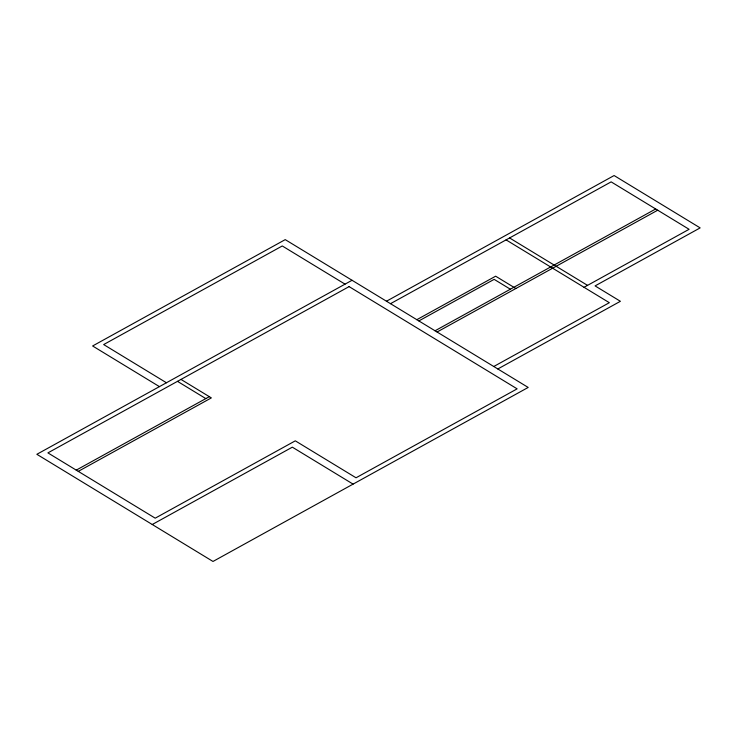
<?xml version="1.0" encoding="UTF-8"?>
<svg xmlns="http://www.w3.org/2000/svg" width="737" height="737" viewBox="0 0 737 737"><rect width="100%" height="100%" fill="white"/><g stroke="black" fill="none" stroke-linecap="round" stroke-linejoin="round"><path stroke-width="1.11" d="M352.046 280.281L36.85 454.296L212.993 561.456L528.189 387.441L285.228 239.626L92.613 345.975L159.422 386.621M76.252 470.132L209.326 396.663M78.269 471.367L211.353 397.897L180.989 379.417M386.464 301.221L614.105 175.544L700.15 227.89L595.081 285.901L620.397 301.295L497.816 368.97M390.509 303.681L611.148 181.873L689.095 229.299L584.036 287.301M416.829 319.692L495.632 276.191L515.882 288.508M418.856 320.927L494.149 279.36L510.354 289.208M435.051 330.784L655.69 208.976M437.078 332.009L657.717 210.202M152.255 524.504L292.34 447.166L353.078 484.117M493.772 366.501L609.342 302.695L506.079 239.875M509.58 237.94L587.536 285.366M345.036 284.15L282.271 245.965L103.668 344.566L166.433 382.752M177.479 381.351L205.826 398.597M349.089 286.61L47.905 452.887L155.212 518.175L295.297 440.837L356.035 477.788L517.134 388.85L349.089 286.61"/></g></svg>
